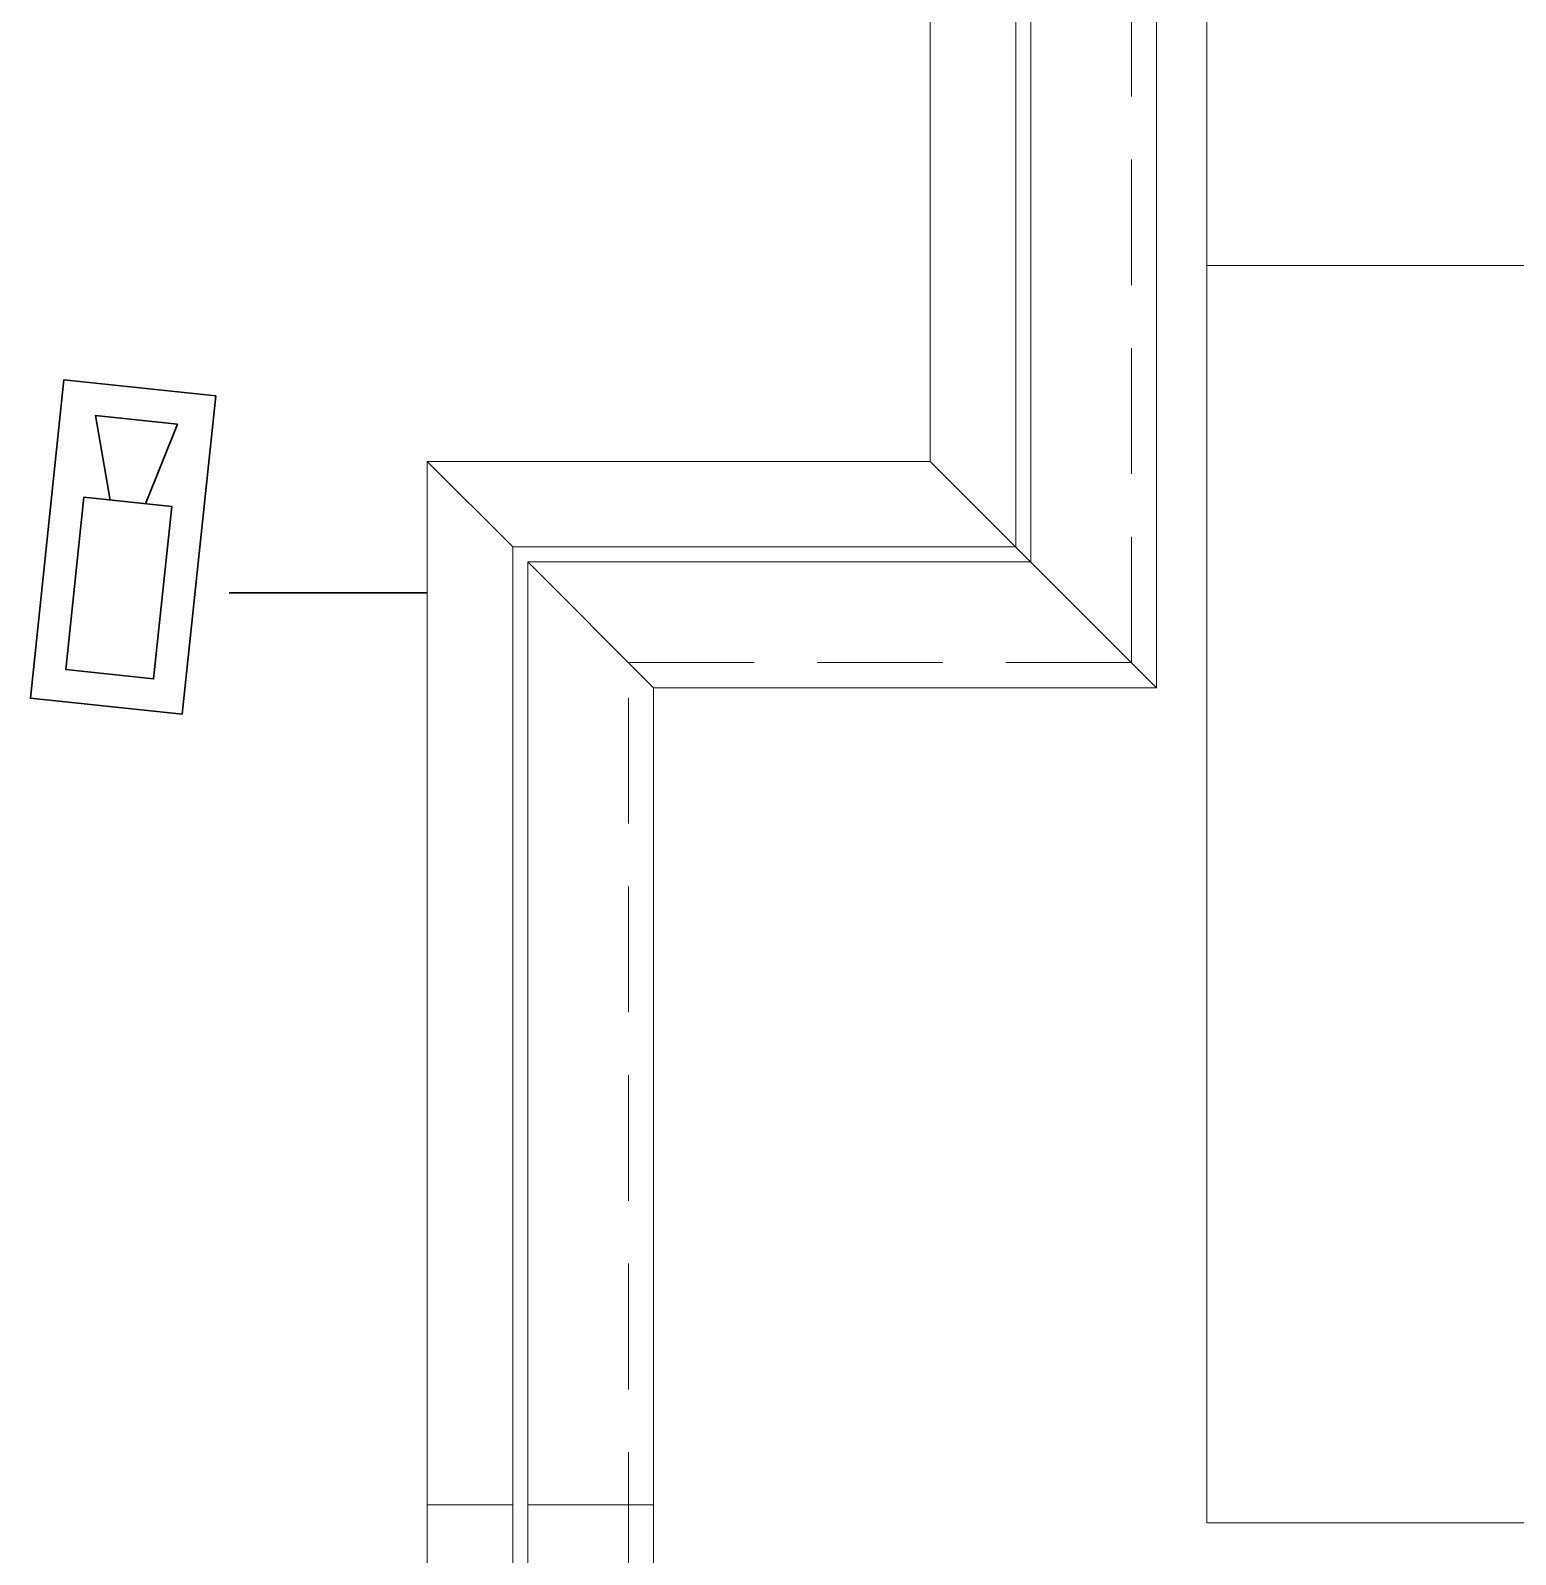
# Model space of a CAD drawing. Header units: metres. Extents: x -13933 to 152404, y -7861 to 21912.
# Drawn here: x 111289.4 to 111584.7, y 1406.4 to 1709.3 of the extents above; entities that cross this region are included whole.
import ezdxf

# ---------------------------------------------------------------- set-up
doc = ezdxf.new("R2010")
doc.units = ezdxf.units.M
doc.header["$LTSCALE"] = 100
doc.header["$MEASUREMENT"] = 0
doc.linetypes.add('HIDDEN', pattern=[0.375, 0.25, -0.125])
for name, color, linetype, lineweight in [('06A', 9, 'Continuous', 9), ('06D', 9, 'Continuous', 9), ('15', 9, 'Continuous', 9), ('DATA TAVAN', 160, 'Continuous', 30), ('E-HARİCİ KAMERA', 7, 'Continuous', 30)]:
    doc.layers.add(name, color=color, linetype=linetype, lineweight=lineweight)

# ---------------------------------------------------------------- blocks, each defined once
blk = doc.blocks.new('p-harpusta-ust')
at = {"layer": '06A'}
for points in [[(2204.54, 3700), (712.54, 3700), (712.54, 3595), (729.54, 3595), (729.54, 3683), (2237.54, 3683), (2237.54, -103), (729.54, -103), (729.54, -3), (-30.46, -3), (-30.46, -20), (712.54, -20), (712.54, -120), (2204.54, -120)], [(2204.54, -75), (757.54, -75), (757.54, 25), (-30.46, 25), (-30.46, 0), (732.54, 0), (732.54, -100), (2234.54, -100), (2234.54, 3680), (732.54, 3680), (732.54, 3595), (757.54, 3595), (757.54, 3655), (2204.54, 3655)], [(712.54, -20), (757.54, 25)], [(732.54, -100), (757.54, -75)], [(920, -100), (920, -75)], [(712.54, -120), (729.54, -103)], [(920, -120), (920, -102.95)]]:
    blk.add_lwpolyline(points, dxfattribs=at)
at = {"layer": '06D', "linetype": 'HIDDEN'}
for points in [[(2204.54, 3660), (2209.54, 3660), (2209.54, -80), (752.54, -80), (752.54, 20), (-30.46, 20)], [(-30.46, 0), (732.54, 0), (732.54, -100), (2204.54, -100)]]:
    blk.add_lwpolyline(points, dxfattribs=at)
at = {"layer": '15'}
blk.add_lwpolyline([(729.54, 3595), (729.54, 3683), (2237.54, 3683), (2237.54, -103), (729.54, -103), (729.54, -3), (-30.46, -3), (-30.46, 0), (732.54, 0), (732.54, -100), (2234.54, -100), (2234.54, 3680), (732.54, 3680), (732.54, 3595)], close=True, dxfattribs=at)
blk = doc.blocks.new('100_HARİCİ KAMERA')
at = {"layer": 'E-HARİCİ KAMERA', "color": 4}
for points in [[(0, -1.897), (7.955, -1.897), (7.955, 1.897), (0, 1.897)], [(5.106, -1.097), (5.106, 1.097), (0.8, 1.097), (0.8, -1.097)]]:
    blk.add_lwpolyline(points, close=True, dxfattribs=at)
blk.add_lwpolyline([(5.106, 0.439), (7.155, 1.024), (7.155, -1.024), (5.106, -0.439)], dxfattribs=at)

msp = doc.modelspace()

# ---------------------------------------------------------------- linework, layer by layer
at = {"layer": '06D'}
for points in [[(111413.31, 131.68), (115143.31, 131.68), (115143.31, 1578.68), (113973.34, 1578.68), (113973.34, 2363.68), (113568.34, 2363.68), (113571.31, 3238.68), (111953.34, 3238.68), (111953.34, 2363.68), (111513.31, 2363.68), (111513.31, 1578.68), (111413.31, 1578.68)], [(112023.31, 1912.62), (112023.31, 1662.62), (111523.31, 1662.62), (111523.31, 1912.62)], [(112023.31, 1662.62), (112023.31, 1412.62), (111523.31, 1412.62), (111523.31, 1662.62)]]:
    msp.add_lwpolyline(points, close=True, dxfattribs=at)
at = {"layer": 'DATA TAVAN', "color": 2}
msp.add_line((111328.94, 1597.57), (111368.14, 1597.57), dxfattribs=at)

# ---------------------------------------------------------------- block references
at = {"layer": '06D', "rotation": 269.9999999998917}
msp.add_blockref('p-harpusta-ust', (111488.31, 2336.22), dxfattribs=at)
at = {"layer": 'E-HARİCİ KAMERA', "xscale": 7.999999999999998, "yscale": 7.999999999999998, "zscale": 7.999999999999998, "rotation": 84.01940098663317}
msp.add_blockref('100_HARİCİ KAMERA', (111304.52, 1574.99), dxfattribs=at)

doc.saveas('drawing.dxf')
